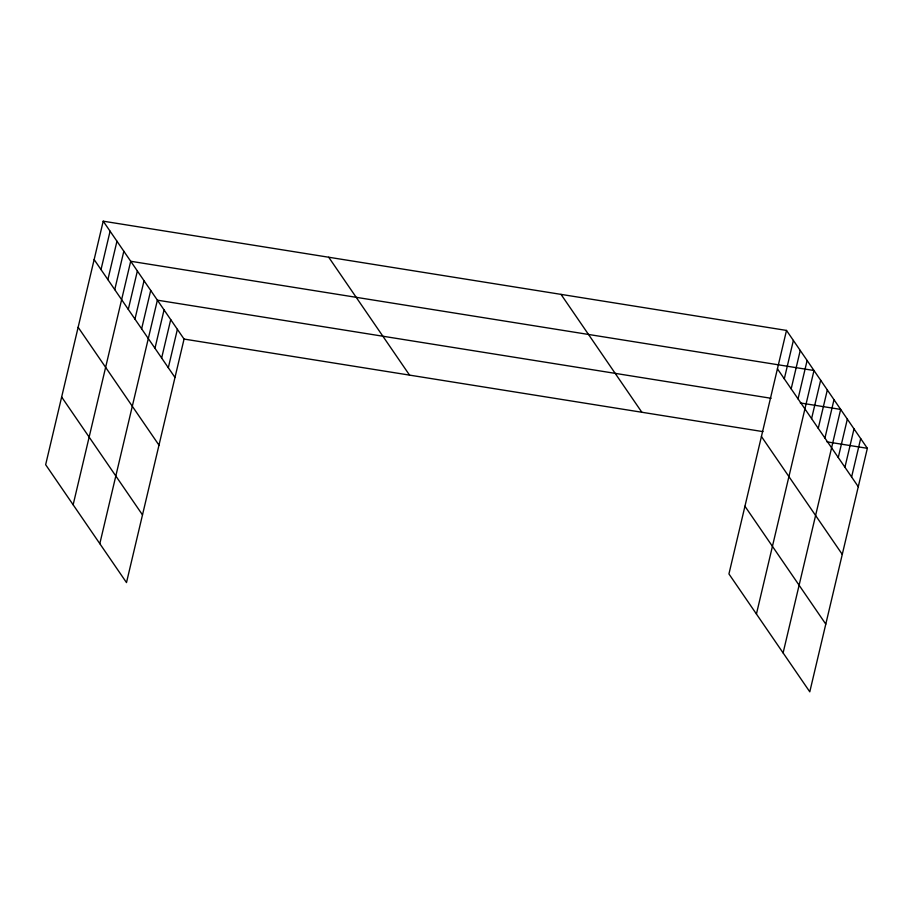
<?xml version="1.0" encoding="UTF-8"?>
<svg xmlns="http://www.w3.org/2000/svg" width="913" height="913" viewBox="0 0 913 913"><rect width="100%" height="100%" fill="white"/><g stroke="black" fill="none" stroke-linecap="round" stroke-linejoin="round"><path stroke-width="1.37" d="M103.215 221.186L45.65 464.694L126.496 582.574L184.061 339.065L103.215 221.186L786.504 330.426L867.35 448.306L809.785 691.814L728.939 573.935L786.504 330.426M101.012 269.597L110.085 231.206M107.882 279.618L116.955 241.226M114.753 289.638L123.826 251.246M73.143 504.775L130.696 261.266L813.997 370.507L756.432 614.015M128.299 309.381L137.372 270.99M134.964 319.105L144.037 280.713M141.629 328.828L150.713 290.437M99.814 543.669L157.378 300.172L771.074 398.285M154.97 348.287L164.055 309.895M161.647 358.01L170.72 319.618M168.312 367.734L177.384 329.342M784.301 378.838L793.374 340.446M791.172 388.858L800.245 350.466M798.042 398.878L807.115 360.487M811.589 418.622L820.661 380.23M818.253 428.345L827.326 389.954M824.93 438.08L834.003 399.677M783.103 652.921L840.668 409.412L800.302 402.953M838.26 457.527L847.344 419.135M844.936 467.251L854.009 428.859M851.601 476.974L860.685 438.582M184.061 339.065L762.96 431.621M826.984 441.858L867.35 448.306M777.431 368.818L858.277 486.709M761.431 436.505L842.277 554.396M744.94 506.247L825.786 624.127M561.016 294.374L641.862 412.265M328.703 257.226L409.549 375.117M94.142 259.577L174.988 377.468M78.141 327.265L158.988 445.156M61.65 397.007L142.496 514.886"/></g></svg>
